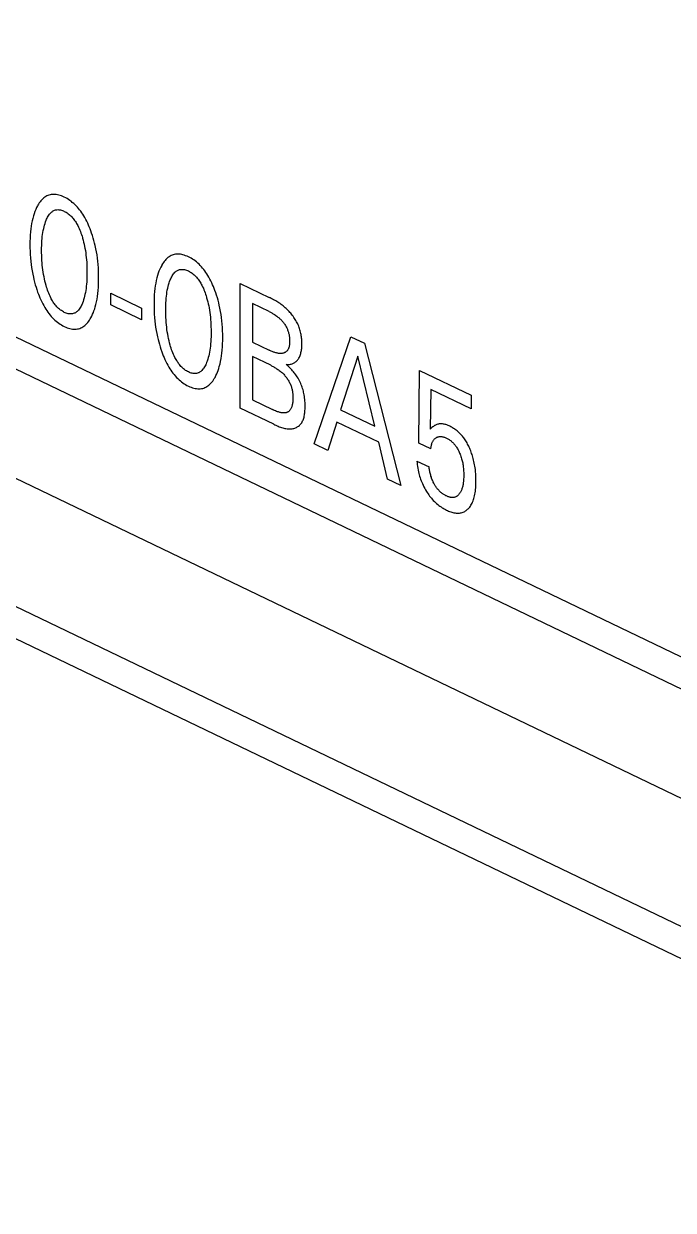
# Model space of a CAD drawing. Extents: x 0 to 420, y 0 to 297.
# Drawn here: x 197.14 to 204.38, y 111.04 to 124.26 of the extents above; entities that cross this region are included whole.
import ezdxf

# ---------------------------------------------------------------- set-up
doc = ezdxf.new("R2010")
doc.units = 0
doc.header["$LTSCALE"] = 23.1
doc.layers.add('40000_ISO', color=7, linetype='CONTINUOUS')

msp = doc.modelspace()

# ---------------------------------------------------------------- linework, layer by layer
at = {"layer": '40000_ISO', "color": 7, "linetype": 'CONTINUOUS'}
for p, q in [((151.239, 142.789), (204.65, 117.116)), ((151.446, 142.332), (204.857, 116.658)), ((210.089, 111.497), (156.678, 137.171)), ((156.884, 136.713), (210.296, 111.04)), ((197.309, 122.247), (197.301, 122.233)), ((197.317, 122.26), (197.309, 122.247)), ((197.326, 122.272), (197.317, 122.26)), ((197.336, 122.284), (197.326, 122.272)), ((197.346, 122.295), (197.336, 122.284)), ((197.357, 122.306), (197.346, 122.295)), ((197.368, 122.316), (197.357, 122.306)), ((197.38, 122.324), (197.368, 122.316)), ((197.391, 122.331), (197.38, 122.324)), ((197.402, 122.337), (197.391, 122.331)), ((197.413, 122.342), (197.402, 122.337)), ((197.425, 122.346), (197.413, 122.342)), ((197.438, 122.35), (197.425, 122.346)), ((197.451, 122.352), (197.438, 122.35)), ((197.464, 122.354), (197.451, 122.352)), ((197.478, 122.354), (197.464, 122.354)), ((197.492, 122.354), (197.478, 122.354)), ((197.506, 122.352), (197.492, 122.354)), ((197.521, 122.35), (197.506, 122.352)), ((197.535, 122.346), (197.521, 122.35)), ((197.55, 122.342), (197.535, 122.346)), ((197.565, 122.337), (197.55, 122.342)), ((197.58, 122.331), (197.565, 122.337)), ((197.596, 122.324), (197.58, 122.331)), ((197.611, 122.316), (197.596, 122.324)), ((197.626, 122.308), (197.611, 122.316)), ((197.641, 122.298), (197.626, 122.308)), ((197.656, 122.288), (197.641, 122.298)), ((197.671, 122.278), (197.656, 122.288)), ((197.685, 122.266), (197.671, 122.278)), ((197.7, 122.254), (197.685, 122.266)), ((197.713, 122.241), (197.7, 122.254)), ((197.252, 122.116), (197.244, 122.088)), ((197.26, 122.14), (197.252, 122.116)), ((197.268, 122.163), (197.26, 122.14)), ((197.277, 122.186), (197.268, 122.163)), ((197.287, 122.208), (197.277, 122.186)), ((197.298, 122.229), (197.287, 122.208)), ((197.301, 122.233), (197.298, 122.229)), ((197.416, 122.113), (197.423, 122.124)), ((197.423, 122.124), (197.43, 122.134)), ((197.43, 122.134), (197.438, 122.143)), ((197.438, 122.143), (197.446, 122.151)), ((197.446, 122.151), (197.452, 122.157)), ((197.452, 122.157), (197.459, 122.162)), ((197.459, 122.162), (197.465, 122.167)), ((197.465, 122.167), (197.473, 122.171)), ((197.473, 122.171), (197.48, 122.175)), ((197.48, 122.175), (197.488, 122.178)), ((197.488, 122.178), (197.496, 122.181)), ((197.496, 122.181), (197.504, 122.183)), ((197.504, 122.183), (197.513, 122.184)), ((197.513, 122.184), (197.523, 122.185)), ((197.523, 122.185), (197.533, 122.184)), ((197.533, 122.184), (197.543, 122.183)), ((197.543, 122.183), (197.553, 122.181)), ((197.553, 122.181), (197.564, 122.179)), ((197.564, 122.179), (197.574, 122.175)), ((197.574, 122.175), (197.585, 122.171)), ((197.585, 122.171), (197.596, 122.166)), ((197.596, 122.166), (197.606, 122.161)), ((197.606, 122.161), (197.617, 122.155)), ((197.617, 122.155), (197.628, 122.148)), ((197.628, 122.148), (197.638, 122.14)), ((197.638, 122.14), (197.649, 122.132)), ((197.649, 122.132), (197.659, 122.124)), ((197.659, 122.124), (197.669, 122.115)), ((197.669, 122.115), (197.678, 122.105)), ((197.727, 122.228), (197.713, 122.241)), ((197.741, 122.213), (197.727, 122.228)), ((197.754, 122.198), (197.741, 122.213)), ((197.766, 122.183), (197.754, 122.198)), ((197.778, 122.167), (197.766, 122.183)), ((197.79, 122.15), (197.778, 122.167)), ((197.801, 122.134), (197.79, 122.15)), ((197.812, 122.117), (197.801, 122.134)), ((197.824, 122.096), (197.812, 122.117)), ((197.227, 122), (197.223, 121.97)), ((197.232, 122.03), (197.227, 122)), ((197.238, 122.06), (197.232, 122.03)), ((197.244, 122.088), (197.238, 122.06)), ((197.366, 121.975), (197.37, 121.994)), ((197.37, 121.994), (197.375, 122.013)), ((197.375, 122.013), (197.381, 122.032)), ((197.381, 122.032), (197.387, 122.05)), ((197.387, 122.05), (197.394, 122.068)), ((197.394, 122.068), (197.399, 122.08)), ((197.399, 122.08), (197.404, 122.091)), ((197.404, 122.091), (197.41, 122.102)), ((197.41, 122.102), (197.416, 122.113)), ((197.678, 122.105), (197.687, 122.095)), ((197.687, 122.095), (197.695, 122.085)), ((197.695, 122.085), (197.703, 122.075)), ((197.703, 122.075), (197.711, 122.064)), ((197.711, 122.064), (197.719, 122.053)), ((197.719, 122.053), (197.726, 122.042)), ((197.726, 122.042), (197.733, 122.031)), ((197.733, 122.031), (197.739, 122.019)), ((197.739, 122.019), (197.745, 122.007)), ((197.745, 122.007), (197.754, 121.991)), ((197.754, 121.991), (197.761, 121.974)), ((197.835, 122.076), (197.824, 122.096)), ((197.846, 122.055), (197.835, 122.076)), ((197.856, 122.034), (197.846, 122.055)), ((197.865, 122.013), (197.856, 122.034)), ((197.874, 121.992), (197.865, 122.013)), ((197.883, 121.971), (197.874, 121.992)), ((197.214, 121.867), (197.213, 121.831)), ((197.216, 121.902), (197.214, 121.867)), ((197.219, 121.936), (197.216, 121.902)), ((197.223, 121.97), (197.219, 121.936)), ((197.347, 121.837), (197.349, 121.863)), ((197.349, 121.863), (197.351, 121.886)), ((197.351, 121.886), (197.354, 121.909)), ((197.354, 121.909), (197.357, 121.931)), ((197.357, 121.931), (197.361, 121.953)), ((197.361, 121.953), (197.366, 121.975)), ((197.761, 121.974), (197.769, 121.957)), ((197.769, 121.957), (197.775, 121.941)), ((197.775, 121.941), (197.781, 121.924)), ((197.781, 121.924), (197.787, 121.907)), ((197.787, 121.907), (197.793, 121.89)), ((197.793, 121.89), (197.798, 121.874)), ((197.798, 121.874), (197.799, 121.868)), ((197.799, 121.868), (197.806, 121.845)), ((197.891, 121.95), (197.883, 121.971)), ((197.9, 121.922), (197.891, 121.95)), ((197.909, 121.895), (197.9, 121.922)), ((197.918, 121.867), (197.909, 121.895)), ((197.926, 121.84), (197.918, 121.867)), ((191.53, 121.847), (207.668, 114.09)), ((197.213, 121.831), (197.213, 121.796)), ((197.213, 121.796), (197.213, 121.759)), ((197.213, 121.759), (197.214, 121.722)), ((197.214, 121.722), (197.216, 121.684)), ((197.343, 121.758), (197.344, 121.784)), ((197.343, 121.731), (197.343, 121.758)), ((197.343, 121.704), (197.343, 121.731)), ((197.344, 121.784), (197.345, 121.811)), ((197.345, 121.811), (197.347, 121.837)), ((197.806, 121.845), (197.811, 121.822)), ((197.811, 121.822), (197.817, 121.799)), ((197.817, 121.799), (197.821, 121.776)), ((197.821, 121.776), (197.826, 121.754)), ((197.826, 121.754), (197.83, 121.728)), ((197.83, 121.728), (197.834, 121.702)), ((197.933, 121.813), (197.926, 121.84)), ((197.939, 121.786), (197.933, 121.813)), ((197.947, 121.75), (197.939, 121.786)), ((197.954, 121.715), (197.947, 121.75)), ((197.216, 121.684), (197.219, 121.647)), ((197.219, 121.647), (197.222, 121.609)), ((197.222, 121.609), (197.227, 121.574)), ((197.344, 121.676), (197.343, 121.704)), ((197.345, 121.648), (197.344, 121.676)), ((197.347, 121.62), (197.345, 121.648)), ((197.349, 121.592), (197.347, 121.62)), ((197.351, 121.566), (197.349, 121.592)), ((197.834, 121.702), (197.837, 121.676)), ((197.837, 121.676), (197.84, 121.651)), ((197.84, 121.651), (197.843, 121.625)), ((197.843, 121.625), (197.845, 121.598)), ((197.845, 121.598), (197.846, 121.57)), ((197.96, 121.68), (197.954, 121.715)), ((197.965, 121.646), (197.96, 121.68)), ((197.969, 121.612), (197.965, 121.646)), ((197.972, 121.574), (197.969, 121.612)), ((198.699, 121.596), (198.691, 121.582)), ((198.708, 121.608), (198.699, 121.596)), ((198.718, 121.62), (198.708, 121.608)), ((198.728, 121.631), (198.718, 121.62)), ((198.739, 121.642), (198.728, 121.631)), ((198.75, 121.651), (198.739, 121.642)), ((198.762, 121.66), (198.75, 121.651)), ((198.773, 121.667), (198.762, 121.66)), ((198.784, 121.673), (198.773, 121.667)), ((198.795, 121.678), (198.784, 121.673)), ((198.808, 121.682), (198.795, 121.678)), ((198.82, 121.686), (198.808, 121.682)), ((198.833, 121.688), (198.82, 121.686)), ((198.846, 121.69), (198.833, 121.688)), ((198.86, 121.69), (198.846, 121.69)), ((198.874, 121.69), (198.86, 121.69)), ((198.888, 121.688), (198.874, 121.69)), ((198.903, 121.686), (198.888, 121.688)), ((198.917, 121.682), (198.903, 121.686)), ((198.932, 121.678), (198.917, 121.682)), ((198.947, 121.672), (198.932, 121.678)), ((198.963, 121.666), (198.947, 121.672)), ((198.978, 121.659), (198.963, 121.666)), ((198.993, 121.652), (198.978, 121.659)), ((199.008, 121.643), (198.993, 121.652)), ((199.023, 121.634), (199.008, 121.643)), ((199.038, 121.624), (199.023, 121.634)), ((199.053, 121.613), (199.038, 121.624)), ((199.067, 121.602), (199.053, 121.613)), ((199.082, 121.59), (199.067, 121.602)), ((199.096, 121.577), (199.082, 121.59)), ((197.227, 121.574), (197.231, 121.539)), ((197.231, 121.539), (197.237, 121.503)), ((197.237, 121.503), (197.244, 121.468)), ((197.244, 121.468), (197.251, 121.432)), ((197.354, 121.54), (197.351, 121.566)), ((197.357, 121.514), (197.354, 121.54)), ((197.361, 121.488), (197.357, 121.514)), ((197.365, 121.462), (197.361, 121.488)), ((197.37, 121.437), (197.365, 121.462)), ((197.846, 121.57), (197.847, 121.542)), ((197.847, 121.542), (197.848, 121.515)), ((197.848, 121.461), (197.847, 121.434)), ((197.848, 121.515), (197.848, 121.488)), ((197.848, 121.488), (197.848, 121.461)), ((197.975, 121.537), (197.972, 121.574)), ((197.977, 121.5), (197.975, 121.537)), ((197.978, 121.464), (197.977, 121.5)), ((197.978, 121.428), (197.978, 121.464)), ((198.642, 121.476), (198.634, 121.452)), ((198.65, 121.499), (198.642, 121.476)), ((198.659, 121.521), (198.65, 121.499)), ((198.669, 121.543), (198.659, 121.521)), ((198.68, 121.564), (198.669, 121.543)), ((198.683, 121.569), (198.68, 121.564)), ((198.691, 121.582), (198.683, 121.569)), ((198.798, 121.449), (198.805, 121.459)), ((198.805, 121.459), (198.812, 121.469)), ((198.812, 121.469), (198.82, 121.478)), ((198.82, 121.478), (198.828, 121.487)), ((198.828, 121.487), (198.834, 121.493)), ((198.834, 121.493), (198.841, 121.498)), ((198.841, 121.498), (198.847, 121.503)), ((198.847, 121.503), (198.855, 121.507)), ((198.855, 121.507), (198.862, 121.511)), ((198.862, 121.511), (198.87, 121.514)), ((198.87, 121.514), (198.878, 121.517)), ((198.878, 121.517), (198.886, 121.519)), ((198.886, 121.519), (198.895, 121.52)), ((198.895, 121.52), (198.905, 121.52)), ((198.905, 121.52), (198.915, 121.52)), ((198.915, 121.52), (198.925, 121.519)), ((198.925, 121.519), (198.935, 121.517)), ((198.935, 121.517), (198.946, 121.514)), ((198.946, 121.514), (198.956, 121.511)), ((198.956, 121.511), (198.967, 121.507)), ((198.967, 121.507), (198.978, 121.502)), ((198.978, 121.502), (198.989, 121.497)), ((198.989, 121.497), (198.999, 121.49)), ((198.999, 121.49), (199.01, 121.484)), ((199.01, 121.484), (199.02, 121.476)), ((199.02, 121.476), (199.031, 121.468)), ((199.031, 121.468), (199.041, 121.459)), ((199.041, 121.459), (199.051, 121.45)), ((199.109, 121.563), (199.096, 121.577)), ((199.123, 121.549), (199.109, 121.563)), ((199.136, 121.534), (199.123, 121.549)), ((199.148, 121.518), (199.136, 121.534)), ((199.16, 121.502), (199.148, 121.518)), ((199.172, 121.486), (199.16, 121.502)), ((199.183, 121.469), (199.172, 121.486)), ((199.194, 121.452), (199.183, 121.469)), ((197.251, 121.432), (197.258, 121.405)), ((197.258, 121.405), (197.265, 121.377)), ((197.265, 121.377), (197.272, 121.349)), ((197.272, 121.349), (197.281, 121.322)), ((197.281, 121.322), (197.29, 121.294)), ((197.375, 121.413), (197.37, 121.437)), ((197.38, 121.389), (197.375, 121.413)), ((197.386, 121.365), (197.38, 121.389)), ((197.393, 121.34), (197.386, 121.365)), ((197.398, 121.323), (197.393, 121.34)), ((197.403, 121.306), (197.398, 121.323)), ((197.84, 121.331), (197.838, 121.308)), ((197.843, 121.354), (197.84, 121.331)), ((197.845, 121.381), (197.843, 121.354)), ((197.846, 121.407), (197.845, 121.381)), ((197.847, 121.434), (197.846, 121.407)), ((197.975, 121.32), (197.977, 121.355)), ((197.977, 121.355), (197.978, 121.391)), ((197.978, 121.391), (197.978, 121.428)), ((198.609, 121.336), (198.605, 121.306)), ((198.614, 121.366), (198.609, 121.336)), ((198.62, 121.395), (198.614, 121.366)), ((198.626, 121.424), (198.62, 121.395)), ((198.634, 121.452), (198.626, 121.424)), ((198.748, 121.311), (198.752, 121.33)), ((198.752, 121.33), (198.757, 121.349)), ((198.757, 121.349), (198.763, 121.368)), ((198.763, 121.368), (198.769, 121.386)), ((198.769, 121.386), (198.776, 121.403)), ((198.776, 121.403), (198.781, 121.415)), ((198.781, 121.415), (198.786, 121.427)), ((198.786, 121.427), (198.792, 121.438)), ((198.792, 121.438), (198.798, 121.449)), ((199.051, 121.45), (199.06, 121.441)), ((199.06, 121.441), (199.069, 121.431)), ((199.069, 121.431), (199.077, 121.421)), ((199.077, 121.421), (199.086, 121.411)), ((199.086, 121.411), (199.093, 121.4)), ((199.093, 121.4), (199.101, 121.389)), ((199.101, 121.389), (199.108, 121.378)), ((199.108, 121.378), (199.115, 121.366)), ((199.115, 121.366), (199.121, 121.355)), ((199.121, 121.355), (199.128, 121.343)), ((199.128, 121.343), (199.136, 121.326)), ((199.136, 121.326), (199.144, 121.31)), ((199.206, 121.432), (199.194, 121.452)), ((199.217, 121.412), (199.206, 121.432)), ((199.228, 121.391), (199.217, 121.412)), ((199.238, 121.37), (199.228, 121.391)), ((199.247, 121.349), (199.238, 121.37)), ((199.256, 121.328), (199.247, 121.349)), ((199.265, 121.307), (199.256, 121.328)), ((199.555, 121.361), (199.877, 121.207)), ((199.555, 119.973), (199.555, 121.361)), ((197.29, 121.294), (197.299, 121.266)), ((197.299, 121.266), (197.307, 121.244)), ((197.307, 121.244), (197.316, 121.223)), ((197.316, 121.223), (197.325, 121.201)), ((197.325, 121.201), (197.334, 121.179)), ((197.409, 121.289), (197.403, 121.306)), ((197.415, 121.271), (197.409, 121.289)), ((197.422, 121.254), (197.415, 121.271)), ((197.429, 121.237), (197.422, 121.254)), ((197.437, 121.22), (197.429, 121.237)), ((197.445, 121.203), (197.437, 121.22)), ((197.451, 121.191), (197.445, 121.203)), ((197.458, 121.179), (197.451, 121.191)), ((197.817, 121.201), (197.811, 121.182)), ((197.822, 121.22), (197.817, 121.201)), ((197.826, 121.24), (197.822, 121.22)), ((197.83, 121.262), (197.826, 121.24)), ((197.834, 121.285), (197.83, 121.262)), ((197.838, 121.308), (197.834, 121.285)), ((197.954, 121.159), (197.96, 121.189)), ((197.96, 121.189), (197.965, 121.219)), ((197.965, 121.219), (197.969, 121.25)), ((197.969, 121.25), (197.972, 121.285)), ((197.972, 121.285), (197.975, 121.32)), ((198.113, 121.254), (198.455, 121.089)), ((198.113, 121.123), (198.113, 121.254)), ((198.596, 121.202), (198.595, 121.167)), ((198.598, 121.237), (198.596, 121.202)), ((198.601, 121.272), (198.598, 121.237)), ((198.605, 121.306), (198.601, 121.272)), ((198.729, 121.173), (198.731, 121.199)), ((198.731, 121.199), (198.733, 121.222)), ((198.733, 121.222), (198.736, 121.244)), ((198.736, 121.244), (198.739, 121.267)), ((198.739, 121.267), (198.743, 121.289)), ((198.743, 121.289), (198.748, 121.311)), ((199.144, 121.31), (199.151, 121.293)), ((199.151, 121.293), (199.157, 121.276)), ((199.157, 121.276), (199.163, 121.26)), ((199.163, 121.26), (199.169, 121.243)), ((199.169, 121.243), (199.175, 121.226)), ((199.175, 121.226), (199.18, 121.209)), ((199.18, 121.209), (199.181, 121.204)), ((199.181, 121.204), (199.188, 121.181)), ((199.273, 121.286), (199.265, 121.307)), ((199.282, 121.258), (199.273, 121.286)), ((199.291, 121.231), (199.282, 121.258)), ((199.3, 121.203), (199.291, 121.231)), ((199.308, 121.176), (199.3, 121.203)), ((199.889, 121.201), (199.877, 121.207)), ((199.901, 121.195), (199.889, 121.201)), ((199.913, 121.188), (199.901, 121.195)), ((197.334, 121.179), (197.344, 121.158)), ((197.344, 121.158), (197.355, 121.137)), ((197.355, 121.137), (197.367, 121.116)), ((197.367, 121.116), (197.379, 121.095)), ((197.379, 121.095), (197.389, 121.077)), ((197.389, 121.077), (197.4, 121.06)), ((197.4, 121.06), (197.412, 121.044)), ((197.465, 121.168), (197.458, 121.179)), ((197.472, 121.156), (197.465, 121.168)), ((197.479, 121.145), (197.472, 121.156)), ((197.487, 121.134), (197.479, 121.145)), ((197.495, 121.123), (197.487, 121.134)), ((197.504, 121.113), (197.495, 121.123)), ((197.513, 121.103), (197.504, 121.113)), ((197.522, 121.093), (197.513, 121.103)), ((197.532, 121.084), (197.522, 121.093)), ((197.542, 121.075), (197.532, 121.084)), ((197.553, 121.067), (197.542, 121.075)), ((197.563, 121.06), (197.553, 121.067)), ((197.574, 121.053), (197.563, 121.06)), ((197.746, 121.058), (197.74, 121.052)), ((197.754, 121.067), (197.746, 121.058)), ((197.762, 121.077), (197.754, 121.067)), ((197.769, 121.087), (197.762, 121.077)), ((197.776, 121.098), (197.769, 121.087)), ((197.782, 121.109), (197.776, 121.098)), ((197.788, 121.121), (197.782, 121.109)), ((197.793, 121.133), (197.788, 121.121)), ((197.798, 121.145), (197.793, 121.133)), ((197.805, 121.163), (197.798, 121.145)), ((197.811, 121.182), (197.805, 121.163)), ((197.919, 121.039), (197.926, 121.059)), ((197.926, 121.059), (197.934, 121.08)), ((197.934, 121.08), (197.94, 121.102)), ((197.94, 121.102), (197.948, 121.13)), ((197.948, 121.13), (197.954, 121.159)), ((198.455, 120.959), (198.113, 121.123)), ((198.455, 121.089), (198.455, 120.959)), ((198.595, 121.167), (198.595, 121.131)), ((198.595, 121.131), (198.595, 121.095)), ((198.595, 121.095), (198.596, 121.057)), ((198.596, 121.057), (198.598, 121.02)), ((198.725, 121.094), (198.726, 121.12)), ((198.725, 121.067), (198.725, 121.094)), ((198.725, 121.039), (198.725, 121.067)), ((198.726, 121.12), (198.727, 121.147)), ((198.727, 121.147), (198.729, 121.173)), ((199.188, 121.181), (199.193, 121.158)), ((199.193, 121.158), (199.199, 121.135)), ((199.199, 121.135), (199.204, 121.112)), ((199.204, 121.112), (199.208, 121.09)), ((199.208, 121.09), (199.212, 121.064)), ((199.212, 121.064), (199.216, 121.038)), ((199.315, 121.148), (199.308, 121.176)), ((199.321, 121.121), (199.315, 121.148)), ((199.329, 121.086), (199.321, 121.121)), ((199.336, 121.051), (199.329, 121.086)), ((199.877, 121.049), (199.691, 121.138)), ((199.691, 121.138), (199.691, 120.71)), ((199.926, 121.182), (199.913, 121.188)), ((199.938, 121.175), (199.926, 121.182)), ((199.95, 121.168), (199.938, 121.175)), ((199.962, 121.161), (199.95, 121.168)), ((199.974, 121.154), (199.962, 121.161)), ((199.986, 121.146), (199.974, 121.154)), ((199.998, 121.138), (199.986, 121.146)), ((200.01, 121.129), (199.998, 121.138)), ((200.022, 121.121), (200.01, 121.129)), ((200.034, 121.112), (200.022, 121.121)), ((200.045, 121.102), (200.034, 121.112)), ((200.057, 121.092), (200.045, 121.102)), ((200.068, 121.082), (200.057, 121.092)), ((200.079, 121.072), (200.068, 121.082)), ((200.089, 121.062), (200.079, 121.072)), ((200.099, 121.052), (200.089, 121.062)), ((197.412, 121.044), (197.424, 121.027)), ((197.424, 121.027), (197.437, 121.011)), ((197.437, 121.011), (197.45, 120.996)), ((197.45, 120.996), (197.463, 120.981)), ((197.463, 120.981), (197.477, 120.967)), ((197.477, 120.967), (197.491, 120.954)), ((197.491, 120.954), (197.506, 120.942)), ((197.506, 120.942), (197.52, 120.93)), ((197.52, 120.93), (197.535, 120.919)), ((197.585, 121.047), (197.574, 121.053)), ((197.596, 121.041), (197.585, 121.047)), ((197.607, 121.036), (197.596, 121.041)), ((197.617, 121.032), (197.607, 121.036)), ((197.628, 121.029), (197.617, 121.032)), ((197.639, 121.026), (197.628, 121.029)), ((197.649, 121.024), (197.639, 121.026)), ((197.659, 121.023), (197.649, 121.024)), ((197.669, 121.023), (197.659, 121.023)), ((197.679, 121.024), (197.669, 121.023)), ((197.687, 121.025), (197.679, 121.024)), ((197.696, 121.027), (197.687, 121.025)), ((197.704, 121.03), (197.696, 121.027)), ((197.712, 121.033), (197.704, 121.03)), ((197.719, 121.037), (197.712, 121.033)), ((197.727, 121.042), (197.719, 121.037)), ((197.733, 121.047), (197.727, 121.042)), ((197.74, 121.052), (197.733, 121.047)), ((197.847, 120.916), (197.857, 120.928)), ((197.857, 120.928), (197.867, 120.941)), ((197.867, 120.941), (197.876, 120.954)), ((197.876, 120.954), (197.884, 120.967)), ((197.884, 120.967), (197.892, 120.981)), ((197.892, 120.981), (197.902, 121)), ((197.902, 121), (197.911, 121.019)), ((197.911, 121.019), (197.919, 121.039)), ((198.598, 121.02), (198.601, 120.982)), ((198.601, 120.982), (198.605, 120.944)), ((198.605, 120.944), (198.609, 120.909)), ((198.726, 121.012), (198.725, 121.039)), ((198.727, 120.984), (198.726, 121.012)), ((198.729, 120.956), (198.727, 120.984)), ((198.731, 120.928), (198.729, 120.956)), ((198.733, 120.902), (198.731, 120.928)), ((199.216, 121.038), (199.22, 121.012)), ((199.22, 121.012), (199.222, 120.986)), ((199.222, 120.986), (199.225, 120.961)), ((199.225, 120.961), (199.227, 120.933)), ((199.227, 120.933), (199.228, 120.906)), ((199.342, 121.016), (199.336, 121.051)), ((199.347, 120.982), (199.342, 121.016)), ((199.351, 120.947), (199.347, 120.982)), ((199.354, 120.91), (199.351, 120.947)), ((199.877, 121.049), (199.885, 121.045)), ((199.885, 121.045), (199.892, 121.042)), ((199.892, 121.042), (199.9, 121.038)), ((199.9, 121.038), (199.908, 121.034)), ((199.908, 121.034), (199.915, 121.029)), ((199.915, 121.029), (199.923, 121.025)), ((199.923, 121.025), (199.93, 121.02)), ((199.93, 121.02), (199.938, 121.016)), ((199.938, 121.016), (199.946, 121.011)), ((199.946, 121.011), (199.953, 121.006)), ((199.953, 121.006), (199.961, 121)), ((199.961, 121), (199.968, 120.995)), ((199.968, 120.995), (199.975, 120.989)), ((199.975, 120.989), (199.983, 120.983)), ((199.983, 120.983), (199.99, 120.977)), ((199.99, 120.977), (199.997, 120.97)), ((199.997, 120.97), (200.004, 120.964)), ((200.004, 120.964), (200.01, 120.957)), ((200.01, 120.957), (200.017, 120.95)), ((200.017, 120.95), (200.023, 120.943)), ((200.023, 120.943), (200.029, 120.935)), ((200.029, 120.935), (200.035, 120.927)), ((200.035, 120.927), (200.041, 120.92)), ((200.108, 121.041), (200.099, 121.052)), ((200.117, 121.03), (200.108, 121.041)), ((200.126, 121.019), (200.117, 121.03)), ((200.135, 121.008), (200.126, 121.019)), ((200.144, 120.997), (200.135, 121.008)), ((200.152, 120.985), (200.144, 120.997)), ((200.16, 120.973), (200.152, 120.985)), ((200.168, 120.961), (200.16, 120.973)), ((200.175, 120.949), (200.168, 120.961)), ((200.182, 120.937), (200.175, 120.949)), ((200.189, 120.925), (200.182, 120.937)), ((200.195, 120.912), (200.189, 120.925)), ((197.535, 120.919), (197.55, 120.909)), ((197.55, 120.909), (197.565, 120.9)), ((197.565, 120.9), (197.58, 120.891)), ((197.58, 120.891), (197.596, 120.884)), ((197.596, 120.884), (197.611, 120.877)), ((197.611, 120.877), (197.626, 120.87)), ((197.626, 120.87), (197.641, 120.865)), ((197.641, 120.865), (197.657, 120.861)), ((197.657, 120.861), (197.671, 120.857)), ((197.671, 120.857), (197.686, 120.855)), ((197.686, 120.855), (197.7, 120.854)), ((197.7, 120.854), (197.714, 120.853)), ((197.714, 120.853), (197.728, 120.854)), ((197.728, 120.854), (197.742, 120.856)), ((197.742, 120.856), (197.755, 120.859)), ((197.755, 120.859), (197.767, 120.862)), ((197.767, 120.862), (197.78, 120.867)), ((197.78, 120.867), (197.791, 120.872)), ((197.791, 120.872), (197.802, 120.879)), ((197.802, 120.879), (197.813, 120.886)), ((197.813, 120.886), (197.825, 120.895)), ((197.825, 120.895), (197.836, 120.905)), ((197.836, 120.905), (197.847, 120.916)), ((198.609, 120.909), (198.613, 120.874)), ((198.613, 120.874), (198.619, 120.839)), ((198.619, 120.839), (198.626, 120.804)), ((198.626, 120.804), (198.633, 120.768)), ((198.736, 120.876), (198.733, 120.902)), ((198.739, 120.85), (198.736, 120.876)), ((198.743, 120.824), (198.739, 120.85)), ((198.747, 120.797), (198.743, 120.824)), ((198.752, 120.773), (198.747, 120.797)), ((199.228, 120.906), (199.229, 120.878)), ((199.229, 120.878), (199.23, 120.851)), ((199.23, 120.851), (199.23, 120.824)), ((199.23, 120.824), (199.23, 120.797)), ((199.23, 120.797), (199.23, 120.77)), ((199.357, 120.873), (199.354, 120.91)), ((199.359, 120.836), (199.357, 120.873)), ((199.36, 120.799), (199.359, 120.836)), ((199.361, 120.763), (199.36, 120.799)), ((200.041, 120.92), (200.047, 120.912)), ((200.047, 120.912), (200.052, 120.904)), ((200.052, 120.904), (200.058, 120.895)), ((200.058, 120.895), (200.063, 120.887)), ((200.063, 120.887), (200.067, 120.879)), ((200.067, 120.879), (200.072, 120.87)), ((200.072, 120.87), (200.076, 120.862)), ((200.076, 120.862), (200.08, 120.853)), ((200.08, 120.853), (200.083, 120.845)), ((200.083, 120.845), (200.086, 120.836)), ((200.086, 120.836), (200.089, 120.828)), ((200.089, 120.828), (200.092, 120.819)), ((200.092, 120.819), (200.094, 120.81)), ((200.094, 120.81), (200.096, 120.802)), ((200.096, 120.802), (200.098, 120.793)), ((200.098, 120.793), (200.1, 120.785)), ((200.2, 120.9), (200.195, 120.912)), ((200.206, 120.887), (200.2, 120.9)), ((200.211, 120.873), (200.206, 120.887)), ((200.216, 120.86), (200.211, 120.873)), ((200.22, 120.847), (200.216, 120.86)), ((200.224, 120.834), (200.22, 120.847)), ((200.227, 120.82), (200.224, 120.834)), ((200.23, 120.807), (200.227, 120.82)), ((200.232, 120.794), (200.23, 120.807)), ((200.234, 120.781), (200.232, 120.794)), ((198.633, 120.768), (198.64, 120.74)), ((198.64, 120.74), (198.647, 120.713)), ((198.647, 120.713), (198.655, 120.685)), ((198.655, 120.685), (198.663, 120.657)), ((198.757, 120.749), (198.752, 120.773)), ((198.762, 120.725), (198.757, 120.749)), ((198.768, 120.7), (198.762, 120.725)), ((198.775, 120.676), (198.768, 120.7)), ((198.78, 120.659), (198.775, 120.676)), ((199.222, 120.666), (199.22, 120.643)), ((199.225, 120.69), (199.222, 120.666)), ((199.227, 120.716), (199.225, 120.69)), ((199.228, 120.743), (199.227, 120.716)), ((199.23, 120.77), (199.228, 120.743)), ((199.357, 120.656), (199.359, 120.691)), ((199.359, 120.691), (199.36, 120.727)), ((199.36, 120.727), (199.361, 120.763)), ((199.691, 120.71), (199.877, 120.62)), ((200.099, 120.66), (200.098, 120.654)), ((200.101, 120.667), (200.099, 120.66)), ((200.1, 120.785), (200.101, 120.776)), ((200.101, 120.776), (200.102, 120.768)), ((200.102, 120.674), (200.101, 120.667)), ((200.102, 120.768), (200.103, 120.759)), ((200.103, 120.681), (200.102, 120.674)), ((200.103, 120.759), (200.104, 120.751)), ((200.104, 120.688), (200.103, 120.681)), ((200.104, 120.751), (200.105, 120.743)), ((200.105, 120.703), (200.104, 120.696)), ((200.104, 120.696), (200.104, 120.688)), ((200.105, 120.743), (200.105, 120.735)), ((200.105, 120.735), (200.105, 120.726)), ((200.105, 120.726), (200.105, 120.718)), ((200.105, 120.718), (200.105, 120.711)), ((200.105, 120.711), (200.105, 120.703)), ((200.236, 120.768), (200.234, 120.781)), ((200.238, 120.755), (200.236, 120.768)), ((200.239, 120.742), (200.238, 120.755)), ((200.24, 120.729), (200.239, 120.742)), ((200.24, 120.716), (200.24, 120.729)), ((200.241, 120.704), (200.24, 120.716)), ((200.24, 120.665), (200.241, 120.678)), ((200.24, 120.652), (200.24, 120.665)), ((200.241, 120.691), (200.241, 120.704)), ((200.241, 120.678), (200.241, 120.691)), ((200.38, 119.577), (200.788, 120.769)), ((200.788, 120.769), (200.937, 120.697)), ((200.937, 120.697), (201.344, 119.113)), ((198.663, 120.657), (198.672, 120.63)), ((198.672, 120.63), (198.681, 120.602)), ((198.681, 120.602), (198.689, 120.58)), ((198.689, 120.58), (198.698, 120.558)), ((198.698, 120.558), (198.707, 120.537)), ((198.707, 120.537), (198.716, 120.515)), ((198.785, 120.641), (198.78, 120.659)), ((198.791, 120.624), (198.785, 120.641)), ((198.797, 120.607), (198.791, 120.624)), ((198.804, 120.59), (198.797, 120.607)), ((198.811, 120.573), (198.804, 120.59)), ((198.819, 120.556), (198.811, 120.573)), ((198.827, 120.539), (198.819, 120.556)), ((198.833, 120.527), (198.827, 120.539)), ((199.199, 120.537), (199.193, 120.518)), ((199.204, 120.556), (199.199, 120.537)), ((199.208, 120.576), (199.204, 120.556)), ((199.213, 120.598), (199.208, 120.576)), ((199.216, 120.62), (199.213, 120.598)), ((199.22, 120.643), (199.216, 120.62)), ((199.342, 120.525), (199.347, 120.555)), ((199.347, 120.555), (199.351, 120.586)), ((199.351, 120.586), (199.355, 120.62)), ((199.355, 120.62), (199.357, 120.656)), ((199.894, 120.451), (199.691, 120.548)), ((199.691, 120.548), (199.691, 120.065)), ((199.885, 120.616), (199.877, 120.62)), ((199.893, 120.613), (199.885, 120.616)), ((199.901, 120.609), (199.893, 120.613)), ((199.909, 120.606), (199.901, 120.609)), ((199.917, 120.602), (199.909, 120.606)), ((199.926, 120.599), (199.917, 120.602)), ((199.934, 120.596), (199.926, 120.599)), ((199.942, 120.594), (199.934, 120.596)), ((199.95, 120.591), (199.942, 120.594)), ((199.958, 120.589), (199.95, 120.591)), ((199.965, 120.587), (199.958, 120.589)), ((199.973, 120.585), (199.965, 120.587)), ((199.981, 120.584), (199.973, 120.585)), ((199.989, 120.583), (199.981, 120.584)), ((199.996, 120.583), (199.989, 120.583)), ((200.004, 120.582), (199.996, 120.583)), ((200.01, 120.583), (200.004, 120.582)), ((200.016, 120.583), (200.01, 120.583)), ((200.022, 120.584), (200.016, 120.583)), ((200.028, 120.585), (200.022, 120.584)), ((200.033, 120.586), (200.028, 120.585)), ((200.039, 120.588), (200.033, 120.586)), ((200.044, 120.59), (200.039, 120.588)), ((200.049, 120.592), (200.044, 120.59)), ((200.054, 120.594), (200.049, 120.592)), ((200.059, 120.597), (200.054, 120.594)), ((200.064, 120.6), (200.059, 120.597)), ((200.068, 120.603), (200.064, 120.6)), ((200.072, 120.607), (200.068, 120.603)), ((200.076, 120.611), (200.072, 120.607)), ((200.08, 120.615), (200.076, 120.611)), ((200.083, 120.62), (200.08, 120.615)), ((200.086, 120.625), (200.083, 120.62)), ((200.089, 120.63), (200.086, 120.625)), ((200.092, 120.636), (200.089, 120.63)), ((200.094, 120.642), (200.092, 120.636)), ((200.096, 120.648), (200.094, 120.642)), ((200.098, 120.654), (200.096, 120.648)), ((200.203, 120.524), (200.208, 120.532)), ((200.208, 120.532), (200.213, 120.541)), ((200.213, 120.541), (200.217, 120.55)), ((200.217, 120.55), (200.221, 120.56)), ((200.221, 120.56), (200.225, 120.57)), ((200.225, 120.57), (200.228, 120.581)), ((200.228, 120.581), (200.231, 120.592)), ((200.231, 120.592), (200.234, 120.604)), ((200.234, 120.604), (200.236, 120.615)), ((200.236, 120.615), (200.237, 120.628)), ((200.237, 120.628), (200.239, 120.64)), ((200.239, 120.64), (200.24, 120.652)), ((200.863, 120.554), (200.673, 119.955)), ((201.054, 119.772), (200.863, 120.554)), ((198.716, 120.515), (198.726, 120.494)), ((198.726, 120.494), (198.737, 120.472)), ((198.737, 120.472), (198.749, 120.451)), ((198.749, 120.451), (198.761, 120.43)), ((198.761, 120.43), (198.771, 120.413)), ((198.771, 120.413), (198.783, 120.396)), ((198.783, 120.396), (198.794, 120.379)), ((198.84, 120.515), (198.833, 120.527)), ((198.847, 120.503), (198.84, 120.515)), ((198.854, 120.492), (198.847, 120.503)), ((198.862, 120.481), (198.854, 120.492)), ((198.869, 120.47), (198.862, 120.481)), ((198.878, 120.459), (198.869, 120.47)), ((198.886, 120.449), (198.878, 120.459)), ((198.895, 120.439), (198.886, 120.449)), ((198.904, 120.429), (198.895, 120.439)), ((198.914, 120.42), (198.904, 120.429)), ((198.924, 120.411), (198.914, 120.42)), ((198.935, 120.403), (198.924, 120.411)), ((198.945, 120.395), (198.935, 120.403)), ((199.136, 120.403), (199.128, 120.394)), ((199.144, 120.413), (199.136, 120.403)), ((199.151, 120.423), (199.144, 120.413)), ((199.158, 120.434), (199.151, 120.423)), ((199.164, 120.445), (199.158, 120.434)), ((199.17, 120.457), (199.164, 120.445)), ((199.175, 120.469), (199.17, 120.457)), ((199.18, 120.481), (199.175, 120.469)), ((199.187, 120.499), (199.18, 120.481)), ((199.193, 120.518), (199.187, 120.499)), ((199.309, 120.395), (199.316, 120.416)), ((199.316, 120.416), (199.322, 120.437)), ((199.322, 120.437), (199.33, 120.466)), ((199.33, 120.466), (199.336, 120.495)), ((199.336, 120.495), (199.342, 120.525)), ((199.894, 120.451), (199.903, 120.446)), ((199.903, 120.446), (199.911, 120.442)), ((199.911, 120.442), (199.92, 120.437)), ((199.92, 120.437), (199.929, 120.433)), ((199.929, 120.433), (199.938, 120.428)), ((199.938, 120.428), (199.947, 120.423)), ((199.947, 120.423), (199.956, 120.417)), ((199.956, 120.417), (199.964, 120.412)), ((199.964, 120.412), (199.973, 120.406)), ((199.973, 120.406), (199.982, 120.4)), ((199.982, 120.4), (199.99, 120.394)), ((200.066, 120.46), (200.076, 120.459)), ((200.076, 120.451), (200.066, 120.46)), ((200.076, 120.459), (200.086, 120.459)), ((200.087, 120.442), (200.076, 120.451)), ((200.086, 120.459), (200.096, 120.459)), ((200.098, 120.432), (200.087, 120.442)), ((200.096, 120.459), (200.105, 120.46)), ((200.108, 120.422), (200.098, 120.432)), ((200.105, 120.46), (200.114, 120.462)), ((200.118, 120.412), (200.108, 120.422)), ((200.114, 120.462), (200.123, 120.464)), ((200.128, 120.402), (200.118, 120.412)), ((200.123, 120.464), (200.132, 120.467)), ((200.137, 120.391), (200.128, 120.402)), ((200.132, 120.467), (200.14, 120.47)), ((200.14, 120.47), (200.148, 120.474)), ((200.148, 120.474), (200.156, 120.478)), ((200.156, 120.478), (200.163, 120.483)), ((200.163, 120.483), (200.171, 120.488)), ((200.171, 120.488), (200.178, 120.494)), ((200.178, 120.494), (200.185, 120.501)), ((200.185, 120.501), (200.191, 120.508)), ((200.191, 120.508), (200.197, 120.516)), ((200.197, 120.516), (200.203, 120.524)), ((198.794, 120.379), (198.806, 120.363)), ((198.806, 120.363), (198.819, 120.347)), ((198.819, 120.347), (198.832, 120.332)), ((198.832, 120.332), (198.846, 120.317)), ((198.846, 120.317), (198.859, 120.303)), ((198.859, 120.303), (198.873, 120.29)), ((198.873, 120.29), (198.888, 120.277)), ((198.888, 120.277), (198.902, 120.266)), ((198.902, 120.266), (198.917, 120.255)), ((198.956, 120.388), (198.945, 120.395)), ((198.967, 120.382), (198.956, 120.388)), ((198.978, 120.377), (198.967, 120.382)), ((198.989, 120.372), (198.978, 120.377)), ((198.999, 120.368), (198.989, 120.372)), ((199.01, 120.364), (198.999, 120.368)), ((199.021, 120.362), (199.01, 120.364)), ((199.031, 120.36), (199.021, 120.362)), ((199.041, 120.359), (199.031, 120.36)), ((199.051, 120.359), (199.041, 120.359)), ((199.061, 120.359), (199.051, 120.359)), ((199.069, 120.361), (199.061, 120.359)), ((199.078, 120.363), (199.069, 120.361)), ((199.086, 120.366), (199.078, 120.363)), ((199.094, 120.369), (199.086, 120.366)), ((199.101, 120.373), (199.094, 120.369)), ((199.109, 120.378), (199.101, 120.373)), ((199.115, 120.383), (199.109, 120.378)), ((199.122, 120.388), (199.115, 120.383)), ((199.128, 120.394), (199.122, 120.388)), ((199.229, 120.252), (199.239, 120.264)), ((199.239, 120.264), (199.249, 120.276)), ((199.249, 120.276), (199.258, 120.289)), ((199.258, 120.289), (199.266, 120.303)), ((199.266, 120.303), (199.274, 120.317)), ((199.274, 120.317), (199.284, 120.336)), ((199.284, 120.336), (199.293, 120.355)), ((199.293, 120.355), (199.301, 120.375)), ((199.301, 120.375), (199.309, 120.395)), ((199.99, 120.394), (199.999, 120.387)), ((199.999, 120.387), (200.007, 120.38)), ((200.007, 120.38), (200.015, 120.373)), ((200.015, 120.373), (200.024, 120.366)), ((200.024, 120.366), (200.032, 120.358)), ((200.032, 120.358), (200.039, 120.351)), ((200.039, 120.351), (200.046, 120.343)), ((200.046, 120.343), (200.053, 120.335)), ((200.053, 120.335), (200.06, 120.327)), ((200.06, 120.327), (200.066, 120.319)), ((200.066, 120.319), (200.072, 120.311)), ((200.072, 120.311), (200.079, 120.302)), ((200.079, 120.302), (200.085, 120.293)), ((200.085, 120.293), (200.09, 120.284)), ((200.09, 120.284), (200.096, 120.275)), ((200.096, 120.275), (200.101, 120.266)), ((200.101, 120.266), (200.105, 120.257)), ((200.147, 120.38), (200.137, 120.391)), ((200.156, 120.369), (200.147, 120.38)), ((200.164, 120.358), (200.156, 120.369)), ((200.173, 120.346), (200.164, 120.358)), ((200.181, 120.334), (200.173, 120.346)), ((200.19, 120.321), (200.181, 120.334)), ((200.199, 120.307), (200.19, 120.321)), ((200.207, 120.292), (200.199, 120.307)), ((200.214, 120.278), (200.207, 120.292)), ((200.222, 120.263), (200.214, 120.278)), ((201.545, 119.585), (201.553, 120.393)), ((201.553, 120.393), (202.128, 120.117)), ((198.917, 120.255), (198.932, 120.245)), ((198.932, 120.245), (198.947, 120.236)), ((198.947, 120.236), (198.962, 120.227)), ((198.962, 120.227), (198.978, 120.219)), ((198.978, 120.219), (198.993, 120.212)), ((198.993, 120.212), (199.008, 120.206)), ((199.008, 120.206), (199.024, 120.201)), ((199.024, 120.201), (199.039, 120.197)), ((199.039, 120.197), (199.053, 120.193)), ((199.053, 120.193), (199.068, 120.191)), ((199.068, 120.191), (199.082, 120.189)), ((199.082, 120.189), (199.096, 120.189)), ((199.096, 120.189), (199.11, 120.19)), ((199.11, 120.19), (199.124, 120.191)), ((199.124, 120.191), (199.137, 120.194)), ((199.137, 120.194), (199.149, 120.198)), ((199.149, 120.198), (199.162, 120.203)), ((199.162, 120.203), (199.173, 120.208)), ((199.173, 120.208), (199.184, 120.214)), ((199.184, 120.214), (199.195, 120.221)), ((199.195, 120.221), (199.207, 120.231)), ((199.207, 120.231), (199.218, 120.241)), ((199.218, 120.241), (199.229, 120.252)), ((200.105, 120.257), (200.11, 120.248)), ((200.11, 120.248), (200.114, 120.239)), ((200.114, 120.239), (200.118, 120.229)), ((200.118, 120.229), (200.121, 120.22)), ((200.121, 120.22), (200.125, 120.211)), ((200.125, 120.211), (200.127, 120.201)), ((200.127, 120.201), (200.13, 120.192)), ((200.13, 120.192), (200.132, 120.183)), ((200.132, 120.183), (200.134, 120.174)), ((200.134, 120.174), (200.136, 120.164)), ((200.136, 120.164), (200.137, 120.155)), ((200.137, 120.155), (200.138, 120.146)), ((200.138, 120.146), (200.139, 120.137)), ((200.139, 120.137), (200.14, 120.128)), ((200.228, 120.249), (200.222, 120.263)), ((200.235, 120.234), (200.228, 120.249)), ((200.24, 120.22), (200.235, 120.234)), ((200.245, 120.206), (200.24, 120.22)), ((200.25, 120.192), (200.245, 120.206)), ((200.254, 120.178), (200.25, 120.192)), ((200.258, 120.164), (200.254, 120.178)), ((200.261, 120.151), (200.258, 120.164)), ((200.264, 120.137), (200.261, 120.151)), ((200.267, 120.123), (200.264, 120.137)), ((201.678, 120.182), (201.67, 119.739)), ((202.128, 119.965), (201.678, 120.182)), ((199.691, 120.065), (199.916, 119.957)), ((200.132, 120.004), (200.13, 119.996)), ((200.134, 120.012), (200.132, 120.004)), ((200.136, 120.021), (200.134, 120.012)), ((200.138, 120.031), (200.136, 120.021)), ((200.139, 120.041), (200.138, 120.031)), ((200.14, 120.051), (200.139, 120.041)), ((200.14, 120.128), (200.141, 120.119)), ((200.141, 120.061), (200.14, 120.051)), ((200.141, 120.119), (200.141, 120.11)), ((200.141, 120.11), (200.142, 120.101)), ((200.142, 120.082), (200.141, 120.071)), ((200.141, 120.071), (200.141, 120.061)), ((200.142, 120.101), (200.142, 120.093)), ((200.142, 120.093), (200.142, 120.082)), ((200.27, 120.105), (200.267, 120.123)), ((200.272, 120.088), (200.27, 120.105)), ((200.274, 120.07), (200.272, 120.088)), ((200.276, 120.053), (200.274, 120.07)), ((200.277, 120.036), (200.276, 120.053)), ((200.277, 120.019), (200.277, 120.036)), ((200.277, 120.002), (200.277, 120.019)), ((200.277, 119.988), (200.277, 120.002)), ((202.128, 120.117), (202.128, 119.965)), ((199.928, 119.794), (199.555, 119.973)), ((199.927, 119.952), (199.916, 119.957)), ((199.938, 119.947), (199.927, 119.952)), ((199.948, 119.943), (199.938, 119.947)), ((199.959, 119.938), (199.948, 119.943)), ((199.97, 119.934), (199.959, 119.938)), ((199.981, 119.931), (199.97, 119.934)), ((199.989, 119.929), (199.981, 119.931)), ((199.997, 119.927), (199.989, 119.929)), ((200.004, 119.925), (199.997, 119.927)), ((200.012, 119.923), (200.004, 119.925)), ((200.019, 119.922), (200.012, 119.923)), ((200.027, 119.921), (200.019, 119.922)), ((200.034, 119.92), (200.027, 119.921)), ((200.041, 119.92), (200.034, 119.92)), ((200.047, 119.92), (200.041, 119.92)), ((200.053, 119.921), (200.047, 119.92)), ((200.059, 119.921), (200.053, 119.921)), ((200.065, 119.922), (200.059, 119.921)), ((200.07, 119.924), (200.065, 119.922)), ((200.075, 119.926), (200.07, 119.924)), ((200.081, 119.928), (200.075, 119.926)), ((200.086, 119.931), (200.081, 119.928)), ((200.091, 119.934), (200.086, 119.931)), ((200.096, 119.938), (200.091, 119.934)), ((200.1, 119.942), (200.096, 119.938)), ((200.105, 119.946), (200.1, 119.942)), ((200.109, 119.951), (200.105, 119.946)), ((200.112, 119.956), (200.109, 119.951)), ((200.116, 119.962), (200.112, 119.956)), ((200.12, 119.968), (200.116, 119.962)), ((200.123, 119.975), (200.12, 119.968)), ((200.126, 119.982), (200.123, 119.975)), ((200.128, 119.989), (200.126, 119.982)), ((200.13, 119.996), (200.128, 119.989)), ((200.262, 119.863), (200.265, 119.874)), ((200.265, 119.874), (200.267, 119.886)), ((200.267, 119.886), (200.27, 119.898)), ((200.27, 119.898), (200.272, 119.91)), ((200.272, 119.91), (200.274, 119.923)), ((200.274, 119.923), (200.275, 119.936)), ((200.275, 119.936), (200.276, 119.949)), ((200.276, 119.949), (200.277, 119.962)), ((200.277, 119.975), (200.277, 119.988)), ((200.277, 119.962), (200.277, 119.975)), ((200.673, 119.955), (201.054, 119.772)), ((199.928, 119.794), (199.94, 119.788)), ((199.94, 119.788), (199.953, 119.783)), ((199.953, 119.783), (199.965, 119.777)), ((199.965, 119.777), (199.978, 119.772)), ((199.978, 119.772), (199.99, 119.767)), ((199.99, 119.767), (200.003, 119.762)), ((200.003, 119.762), (200.015, 119.758)), ((200.015, 119.758), (200.028, 119.754)), ((200.028, 119.754), (200.04, 119.751)), ((200.04, 119.751), (200.052, 119.748)), ((200.052, 119.748), (200.064, 119.746)), ((200.064, 119.746), (200.076, 119.744)), ((200.076, 119.744), (200.088, 119.743)), ((200.088, 119.743), (200.1, 119.742)), ((200.1, 119.742), (200.111, 119.742)), ((200.111, 119.742), (200.122, 119.742)), ((200.122, 119.742), (200.132, 119.744)), ((200.132, 119.744), (200.143, 119.746)), ((200.143, 119.746), (200.152, 119.748)), ((200.152, 119.748), (200.162, 119.751)), ((200.162, 119.751), (200.171, 119.755)), ((200.171, 119.755), (200.18, 119.759)), ((200.18, 119.759), (200.189, 119.764)), ((200.189, 119.764), (200.197, 119.769)), ((200.197, 119.769), (200.205, 119.775)), ((200.205, 119.775), (200.213, 119.781)), ((200.213, 119.781), (200.22, 119.788)), ((200.22, 119.788), (200.227, 119.796)), ((200.227, 119.796), (200.233, 119.803)), ((200.233, 119.803), (200.239, 119.812)), ((200.239, 119.812), (200.244, 119.821)), ((200.244, 119.821), (200.249, 119.831)), ((200.249, 119.831), (200.254, 119.841)), ((200.254, 119.841), (200.258, 119.852)), ((200.258, 119.852), (200.262, 119.863)), ((200.629, 119.819), (200.531, 119.504)), ((201.097, 119.594), (200.629, 119.819)), ((201.679, 119.748), (201.67, 119.739)), ((201.689, 119.757), (201.679, 119.748)), ((201.698, 119.764), (201.689, 119.757)), ((201.707, 119.771), (201.698, 119.764)), ((201.712, 119.775), (201.707, 119.771)), ((201.717, 119.779), (201.712, 119.775)), ((201.723, 119.782), (201.717, 119.779)), ((201.73, 119.786), (201.723, 119.782)), ((201.738, 119.789), (201.73, 119.786)), ((201.746, 119.792), (201.738, 119.789)), ((201.754, 119.795), (201.746, 119.792)), ((201.762, 119.797), (201.754, 119.795)), ((201.771, 119.798), (201.762, 119.797)), ((201.78, 119.799), (201.771, 119.798)), ((201.789, 119.799), (201.78, 119.799)), ((201.798, 119.798), (201.789, 119.799)), ((201.807, 119.798), (201.798, 119.798)), ((201.817, 119.796), (201.807, 119.798)), ((201.827, 119.794), (201.817, 119.796)), ((201.836, 119.792), (201.827, 119.794)), ((201.845, 119.79), (201.836, 119.792)), ((201.854, 119.787), (201.845, 119.79)), ((201.863, 119.783), (201.854, 119.787)), ((201.872, 119.78), (201.863, 119.783)), ((201.881, 119.776), (201.872, 119.78)), ((201.89, 119.772), (201.881, 119.776)), ((201.9, 119.767), (201.89, 119.772)), ((201.91, 119.761), (201.9, 119.767)), ((201.92, 119.756), (201.91, 119.761)), ((201.93, 119.749), (201.92, 119.756)), ((201.94, 119.743), (201.93, 119.749)), ((201.95, 119.736), (201.94, 119.743)), ((201.959, 119.729), (201.95, 119.736)), ((201.695, 119.597), (201.699, 119.604)), ((201.699, 119.604), (201.702, 119.61)), ((201.702, 119.61), (201.706, 119.616)), ((201.706, 119.616), (201.71, 119.622)), ((201.71, 119.622), (201.715, 119.627)), ((201.715, 119.627), (201.719, 119.631)), ((201.719, 119.631), (201.724, 119.636)), ((201.724, 119.636), (201.729, 119.64)), ((201.729, 119.64), (201.735, 119.644)), ((201.735, 119.644), (201.74, 119.647)), ((201.74, 119.647), (201.745, 119.649)), ((201.745, 119.649), (201.751, 119.652)), ((201.751, 119.652), (201.757, 119.654)), ((201.757, 119.654), (201.763, 119.656)), ((201.763, 119.656), (201.769, 119.657)), ((201.769, 119.657), (201.775, 119.658)), ((201.775, 119.658), (201.781, 119.658)), ((201.781, 119.658), (201.787, 119.658)), ((201.787, 119.658), (201.794, 119.658)), ((201.794, 119.658), (201.801, 119.657)), ((201.801, 119.657), (201.807, 119.656)), ((201.807, 119.656), (201.814, 119.654)), ((201.814, 119.654), (201.822, 119.652)), ((201.822, 119.652), (201.829, 119.65)), ((201.829, 119.65), (201.836, 119.647)), ((201.836, 119.647), (201.844, 119.644)), ((201.844, 119.644), (201.851, 119.641)), ((201.851, 119.641), (201.858, 119.637)), ((201.858, 119.637), (201.866, 119.633)), ((201.866, 119.633), (201.873, 119.629)), ((201.873, 119.629), (201.881, 119.624)), ((201.881, 119.624), (201.888, 119.619)), ((201.888, 119.619), (201.895, 119.614)), ((201.895, 119.614), (201.902, 119.608)), ((201.902, 119.608), (201.909, 119.602)), ((201.969, 119.722), (201.959, 119.729)), ((201.978, 119.714), (201.969, 119.722)), ((201.987, 119.706), (201.978, 119.714)), ((201.996, 119.697), (201.987, 119.706)), ((202.004, 119.689), (201.996, 119.697)), ((202.013, 119.68), (202.004, 119.689)), ((202.021, 119.671), (202.013, 119.68)), ((202.029, 119.661), (202.021, 119.671)), ((202.037, 119.652), (202.029, 119.661)), ((202.044, 119.642), (202.037, 119.652)), ((202.052, 119.632), (202.044, 119.642)), ((202.059, 119.621), (202.052, 119.632)), ((202.067, 119.609), (202.059, 119.621)), ((202.074, 119.598), (202.067, 119.609)), ((200.531, 119.504), (200.38, 119.577)), ((201.196, 119.184), (201.097, 119.594)), ((201.678, 119.521), (201.545, 119.585)), ((201.678, 119.521), (201.679, 119.531)), ((201.679, 119.531), (201.68, 119.54)), ((201.68, 119.54), (201.681, 119.549)), ((201.681, 119.549), (201.683, 119.558)), ((201.683, 119.558), (201.685, 119.567)), ((201.685, 119.567), (201.687, 119.576)), ((201.687, 119.576), (201.69, 119.583)), ((201.69, 119.583), (201.692, 119.59)), ((201.692, 119.59), (201.695, 119.597)), ((201.909, 119.602), (201.916, 119.596)), ((201.916, 119.596), (201.923, 119.59)), ((201.923, 119.59), (201.929, 119.583)), ((201.929, 119.583), (201.935, 119.576)), ((201.935, 119.576), (201.941, 119.569)), ((201.941, 119.569), (201.947, 119.562)), ((201.947, 119.562), (201.953, 119.554)), ((201.953, 119.554), (201.958, 119.547)), ((201.958, 119.547), (201.964, 119.538)), ((201.964, 119.538), (201.969, 119.529)), ((201.969, 119.529), (201.975, 119.52)), ((201.975, 119.52), (201.98, 119.511)), ((201.98, 119.511), (201.984, 119.502)), ((201.984, 119.502), (201.989, 119.493)), ((201.989, 119.493), (201.993, 119.483)), ((201.993, 119.483), (201.997, 119.474)), ((201.997, 119.474), (202.003, 119.461)), ((202.081, 119.586), (202.074, 119.598)), ((202.087, 119.574), (202.081, 119.586)), ((202.093, 119.562), (202.087, 119.574)), ((202.099, 119.55), (202.093, 119.562)), ((202.105, 119.538), (202.099, 119.55)), ((202.111, 119.526), (202.105, 119.538)), ((202.117, 119.512), (202.111, 119.526)), ((202.122, 119.498), (202.117, 119.512)), ((202.127, 119.484), (202.122, 119.498)), ((202.132, 119.47), (202.127, 119.484)), ((201.522, 119.385), (201.658, 119.319)), ((201.522, 119.385), (201.524, 119.365)), ((201.524, 119.365), (201.526, 119.345)), ((201.526, 119.345), (201.529, 119.325)), ((202.003, 119.461), (202.007, 119.449)), ((202.007, 119.449), (202.012, 119.436)), ((202.012, 119.436), (202.016, 119.424)), ((202.016, 119.424), (202.02, 119.411)), ((202.02, 119.411), (202.023, 119.398)), ((202.023, 119.398), (202.027, 119.386)), ((202.027, 119.386), (202.029, 119.375)), ((202.029, 119.375), (202.032, 119.363)), ((202.032, 119.363), (202.034, 119.351)), ((202.034, 119.351), (202.036, 119.339)), ((202.036, 119.339), (202.038, 119.328)), ((202.137, 119.456), (202.132, 119.47)), ((202.141, 119.442), (202.137, 119.456)), ((202.145, 119.428), (202.141, 119.442)), ((202.149, 119.414), (202.145, 119.428)), ((202.154, 119.396), (202.149, 119.414)), ((202.158, 119.379), (202.154, 119.396)), ((202.161, 119.361), (202.158, 119.379)), ((202.165, 119.344), (202.161, 119.361)), ((202.168, 119.327), (202.165, 119.344)), ((201.529, 119.325), (201.532, 119.304)), ((201.532, 119.304), (201.536, 119.284)), ((201.536, 119.284), (201.54, 119.263)), ((201.54, 119.263), (201.544, 119.247)), ((201.544, 119.247), (201.549, 119.231)), ((201.549, 119.231), (201.553, 119.215)), ((201.553, 119.215), (201.558, 119.199)), ((201.659, 119.31), (201.658, 119.319)), ((201.66, 119.301), (201.659, 119.31)), ((201.662, 119.291), (201.66, 119.301)), ((201.664, 119.281), (201.662, 119.291)), ((201.666, 119.271), (201.664, 119.281)), ((201.668, 119.26), (201.666, 119.271)), ((201.67, 119.25), (201.668, 119.26)), ((201.673, 119.239), (201.67, 119.25)), ((201.676, 119.228), (201.673, 119.239)), ((201.679, 119.217), (201.676, 119.228)), ((201.683, 119.206), (201.679, 119.217)), ((202.038, 119.328), (202.039, 119.316)), ((202.039, 119.316), (202.041, 119.301)), ((202.041, 119.301), (202.042, 119.286)), ((202.042, 119.286), (202.043, 119.272)), ((202.043, 119.272), (202.044, 119.257)), ((202.044, 119.257), (202.044, 119.243)), ((202.044, 119.243), (202.044, 119.228)), ((202.044, 119.228), (202.044, 119.214)), ((202.044, 119.214), (202.044, 119.201)), ((202.17, 119.31), (202.168, 119.327)), ((202.173, 119.292), (202.17, 119.31)), ((202.174, 119.279), (202.173, 119.292)), ((202.175, 119.266), (202.174, 119.279)), ((202.177, 119.244), (202.175, 119.266)), ((202.179, 119.223), (202.177, 119.244)), ((202.18, 119.202), (202.179, 119.223)), ((201.344, 119.113), (201.196, 119.184)), ((201.558, 119.199), (201.564, 119.183)), ((201.564, 119.183), (201.57, 119.166)), ((201.57, 119.166), (201.576, 119.15)), ((201.576, 119.15), (201.584, 119.133)), ((201.584, 119.133), (201.592, 119.115)), ((201.592, 119.115), (201.6, 119.098)), ((201.6, 119.098), (201.609, 119.08)), ((201.609, 119.08), (201.619, 119.063)), ((201.686, 119.195), (201.683, 119.206)), ((201.69, 119.184), (201.686, 119.195)), ((201.695, 119.173), (201.69, 119.184)), ((201.698, 119.165), (201.695, 119.173)), ((201.702, 119.157), (201.698, 119.165)), ((201.705, 119.149), (201.702, 119.157)), ((201.709, 119.14), (201.705, 119.149)), ((201.714, 119.132), (201.709, 119.14)), ((201.718, 119.124), (201.714, 119.132)), ((201.722, 119.117), (201.718, 119.124)), ((201.727, 119.109), (201.722, 119.117)), ((201.732, 119.101), (201.727, 119.109)), ((201.737, 119.094), (201.732, 119.101)), ((201.742, 119.086), (201.737, 119.094)), ((201.747, 119.079), (201.742, 119.086)), ((201.753, 119.072), (201.747, 119.079)), ((202.024, 119.076), (202.021, 119.068)), ((202.027, 119.085), (202.024, 119.076)), ((202.029, 119.095), (202.027, 119.085)), ((202.032, 119.104), (202.029, 119.095)), ((202.034, 119.114), (202.032, 119.104)), ((202.036, 119.124), (202.034, 119.114)), ((202.038, 119.134), (202.036, 119.124)), ((202.039, 119.144), (202.038, 119.134)), ((202.04, 119.152), (202.039, 119.144)), ((202.041, 119.161), (202.04, 119.152)), ((202.042, 119.174), (202.041, 119.161)), ((202.043, 119.187), (202.042, 119.174)), ((202.044, 119.201), (202.043, 119.187)), ((202.176, 119.066), (202.177, 119.085)), ((202.177, 119.085), (202.179, 119.103)), ((202.179, 119.103), (202.18, 119.122)), ((202.18, 119.182), (202.18, 119.202)), ((202.18, 119.161), (202.18, 119.182)), ((202.18, 119.142), (202.18, 119.161)), ((202.18, 119.122), (202.18, 119.142)), ((201.619, 119.063), (201.629, 119.046)), ((201.629, 119.046), (201.638, 119.033)), ((201.638, 119.033), (201.646, 119.02)), ((201.646, 119.02), (201.655, 119.007)), ((201.655, 119.007), (201.664, 118.995)), ((201.664, 118.995), (201.674, 118.983)), ((201.674, 118.983), (201.683, 118.971)), ((201.683, 118.971), (201.693, 118.959)), ((201.693, 118.959), (201.705, 118.946)), ((201.705, 118.946), (201.717, 118.934)), ((201.759, 119.066), (201.753, 119.072)), ((201.765, 119.059), (201.759, 119.066)), ((201.771, 119.053), (201.765, 119.059)), ((201.777, 119.047), (201.771, 119.053)), ((201.783, 119.041), (201.777, 119.047)), ((201.79, 119.035), (201.783, 119.041)), ((201.796, 119.03), (201.79, 119.035)), ((201.803, 119.025), (201.796, 119.03)), ((201.81, 119.02), (201.803, 119.025)), ((201.816, 119.015), (201.81, 119.02)), ((201.823, 119.011), (201.816, 119.015)), ((201.83, 119.007), (201.823, 119.011)), ((201.837, 119.003), (201.83, 119.007)), ((201.844, 118.999), (201.837, 119.003)), ((201.851, 118.996), (201.844, 118.999)), ((201.858, 118.992), (201.851, 118.996)), ((201.864, 118.99), (201.858, 118.992)), ((201.871, 118.987), (201.864, 118.99)), ((201.878, 118.985), (201.871, 118.987)), ((201.884, 118.983), (201.878, 118.985)), ((201.891, 118.981), (201.884, 118.983)), ((201.897, 118.98), (201.891, 118.981)), ((201.904, 118.979), (201.897, 118.98)), ((201.91, 118.978), (201.904, 118.979)), ((201.916, 118.978), (201.91, 118.978)), ((201.922, 118.978), (201.916, 118.978)), ((201.927, 118.979), (201.922, 118.978)), ((201.933, 118.979), (201.927, 118.979)), ((201.938, 118.98), (201.933, 118.979)), ((201.944, 118.982), (201.938, 118.98)), ((201.949, 118.984), (201.944, 118.982)), ((201.954, 118.986), (201.949, 118.984)), ((201.959, 118.988), (201.954, 118.986)), ((201.964, 118.991), (201.959, 118.988)), ((201.969, 118.994), (201.964, 118.991)), ((201.974, 118.998), (201.969, 118.994)), ((201.978, 119.001), (201.974, 118.998)), ((201.983, 119.006), (201.978, 119.001)), ((201.987, 119.01), (201.983, 119.006)), ((201.991, 119.014), (201.987, 119.01)), ((201.994, 119.019), (201.991, 119.014)), ((201.998, 119.024), (201.994, 119.019)), ((202.002, 119.031), (201.998, 119.024)), ((202.007, 119.038), (202.002, 119.031)), ((202.011, 119.045), (202.007, 119.038)), ((202.014, 119.053), (202.011, 119.045)), ((202.018, 119.06), (202.014, 119.053)), ((202.021, 119.068), (202.018, 119.06)), ((202.148, 118.941), (202.153, 118.955)), ((202.153, 118.955), (202.157, 118.969)), ((202.157, 118.969), (202.161, 118.984)), ((202.161, 118.984), (202.165, 118.999)), ((202.165, 118.999), (202.168, 119.014)), ((202.168, 119.014), (202.171, 119.03)), ((202.171, 119.03), (202.173, 119.048)), ((202.173, 119.048), (202.176, 119.066)), ((201.717, 118.934), (201.729, 118.922)), ((201.729, 118.922), (201.742, 118.911)), ((201.742, 118.911), (201.754, 118.9)), ((201.754, 118.9), (201.767, 118.89)), ((201.767, 118.89), (201.779, 118.881)), ((201.779, 118.881), (201.791, 118.873)), ((201.791, 118.873), (201.803, 118.865)), ((201.803, 118.865), (201.815, 118.858)), ((201.815, 118.858), (201.827, 118.851)), ((201.827, 118.851), (201.839, 118.844)), ((201.839, 118.844), (201.851, 118.838)), ((201.851, 118.838), (201.863, 118.833)), ((201.863, 118.833), (201.875, 118.827)), ((201.875, 118.827), (201.887, 118.823)), ((201.887, 118.823), (201.899, 118.818)), ((201.899, 118.818), (201.911, 118.815)), ((201.911, 118.815), (201.923, 118.811)), ((201.923, 118.811), (201.935, 118.809)), ((202.017, 118.809), (202.028, 118.812)), ((202.028, 118.812), (202.037, 118.815)), ((202.037, 118.815), (202.047, 118.819)), ((202.047, 118.819), (202.055, 118.824)), ((202.055, 118.824), (202.064, 118.829)), ((202.064, 118.829), (202.072, 118.835)), ((202.072, 118.835), (202.08, 118.841)), ((202.08, 118.841), (202.087, 118.847)), ((202.087, 118.847), (202.094, 118.854)), ((202.094, 118.854), (202.103, 118.863)), ((202.103, 118.863), (202.11, 118.872)), ((202.11, 118.872), (202.118, 118.883)), ((202.118, 118.883), (202.124, 118.893)), ((202.124, 118.893), (202.131, 118.904)), ((202.131, 118.904), (202.137, 118.916)), ((202.137, 118.916), (202.142, 118.927)), ((202.142, 118.927), (202.148, 118.941)), ((201.935, 118.809), (201.947, 118.807)), ((201.947, 118.807), (201.959, 118.805)), ((201.959, 118.805), (201.971, 118.805)), ((201.971, 118.805), (201.983, 118.805)), ((201.983, 118.805), (201.995, 118.805)), ((201.995, 118.805), (202.006, 118.807)), ((202.006, 118.807), (202.017, 118.809))]:
    msp.add_line(p, q, dxfattribs=at)

doc.saveas('drawing.dxf')
